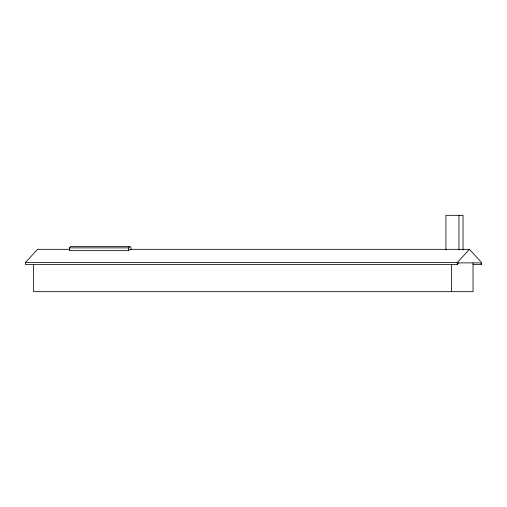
<?xml version="1.0" encoding="UTF-8"?>
<svg xmlns="http://www.w3.org/2000/svg" width="507" height="507" viewBox="0 0 507 507"><rect width="100%" height="100%" fill="white"/><g stroke="black" fill="none" stroke-linecap="round" stroke-linejoin="round"><path stroke-width="0.76" d="M131.085 249.957L131.129 247.885L129.862 246.51L70.631 246.51L69.364 247.885L69.427 250.635L128.664 250.635L129.862 249.324L469.45 249.324L481.65 262.601L481.65 264.445L473.05 264.445M458.689 262.88L457.251 264.445L25.35 264.445L25.35 262.601L37.55 249.324L69.839 249.324M128.664 250.635L128.601 247.885L129.862 246.51M457.251 264.445L457.251 262.601L469.45 249.324M69.364 247.885L128.601 247.885M25.35 262.601L457.251 262.601M458.429 262.88L480.211 262.88L481.65 264.445M473.031 262.88L473.031 291.677L33.595 291.677L33.595 264.439M463.037 250.008L463.037 215.323L445.938 215.323L445.938 249.995M458.974 215.323L458.974 249.995M451.509 264.439L451.509 291.677"/></g></svg>
